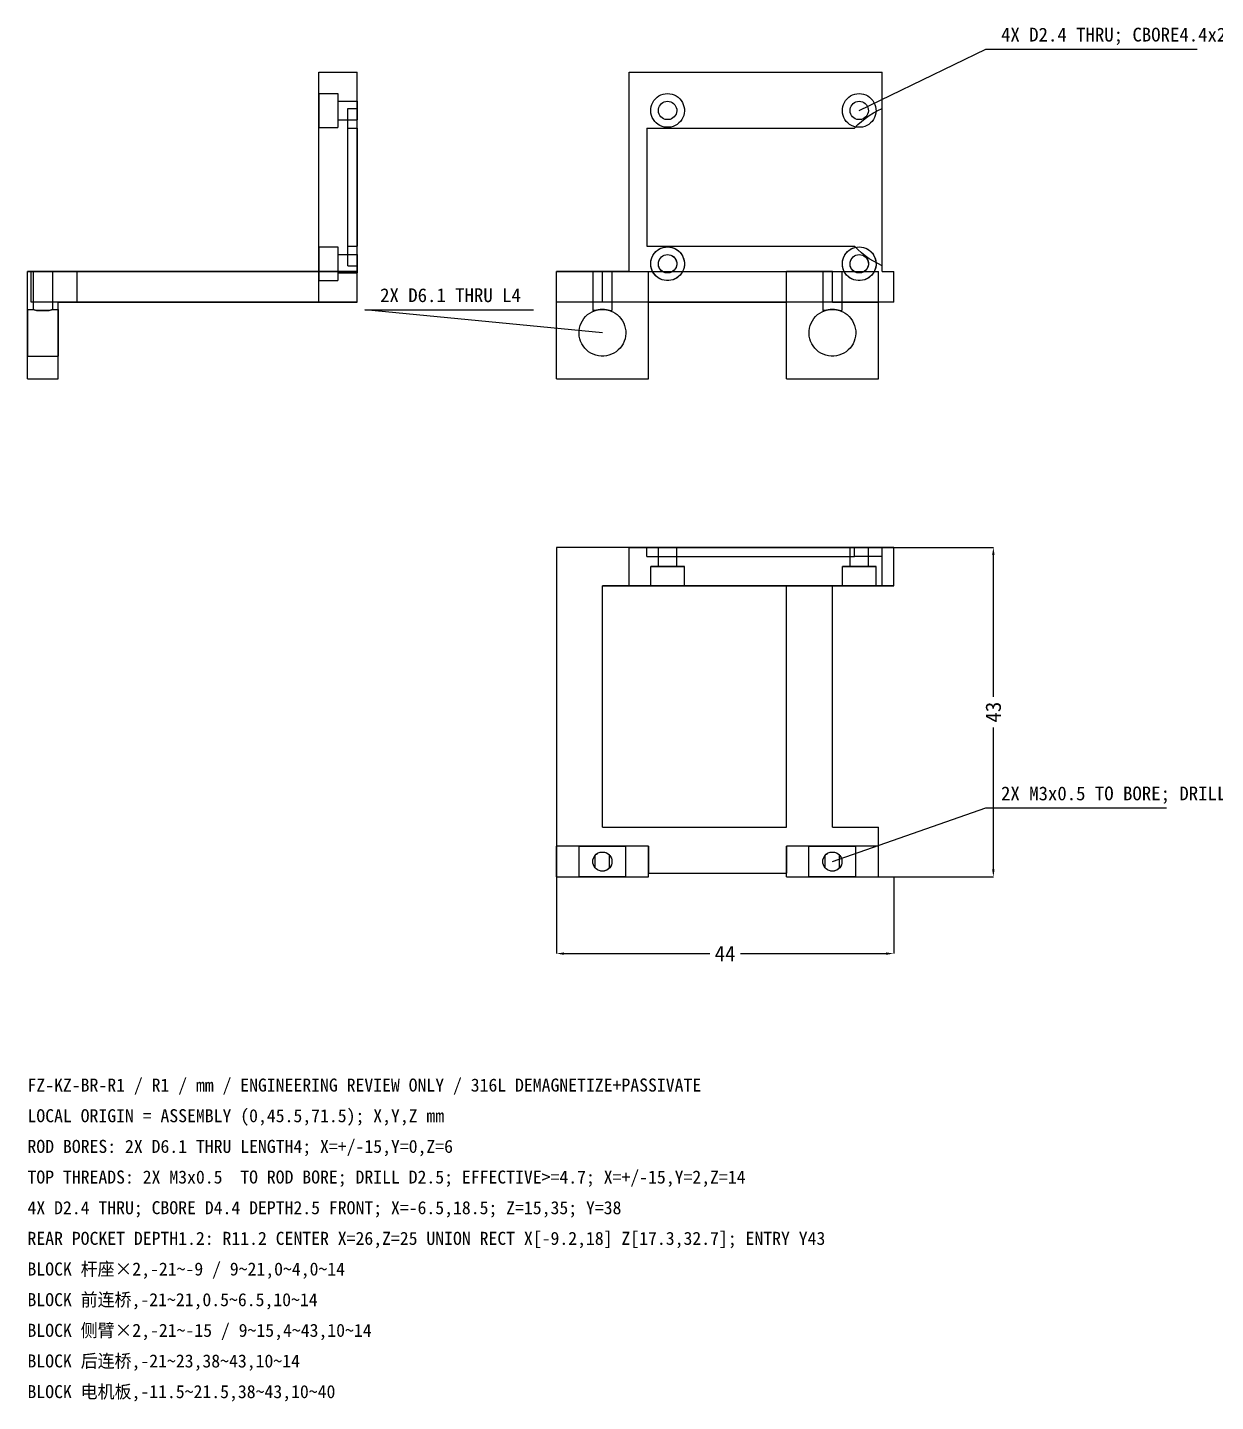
# Model space of a CAD drawing. Header units: millimetres. Extents: x -90 to 148, y -68 to 111.
# Drawn here: x -90 to 65, y -68.4 to 110.8 of the extents above; entities that cross this region are included whole.
import ezdxf

# ---------------------------------------------------------------- set-up
doc = ezdxf.new("R2010")
doc.units = ezdxf.units.MM
for name, color, linetype in [('DIM', 3, 'Continuous'), ('HIDDEN', 8, 'Continuous'), ('LEADERS', 4, 'Continuous'), ('NOTES', 7, 'Continuous'), ('VISIBLE', 7, 'Continuous')]:
    doc.layers.add(name, color=color, linetype=linetype)
doc.dimstyles.get("Standard").update_dxf_attribs({"dimtxt": 2.5, "dimasz": 2.5, "dimexe": 1.25, "dimexo": 0.625, "dimtad": 1, "dimcen": 2.5, "dimazin": 3, "dimtfac": 1, "dimtmove": 0, "dimatfit": 3})

# ---------------------------------------------------------------- blocks, each defined once
blk = doc.blocks.new('_CLOSEDFILLED')
at = {"color": 0, "linetype": 'BYBLOCK'}
blk.add_solid([(-1, 0.16), (0, 0), (-1, -0.16)], dxfattribs=at)
blk = doc.blocks.new('*D1')
for p, q in [((-21, 0), (-21, -10)), ((23, 0), (23, -10)), ((-20, -10), (-1, -10)), ((3, -10), (22, -10))]:
    blk.add_line(p, q)
at = {"layer": 'Defpoints'}
for p in [(-21, 0), (23, 0), (-21, -10)]:
    blk.add_point(p, dxfattribs=at)
at = {"layer": 'DIM', "rotation": 180}
blk.add_blockref('_CLOSEDFILLED', (-21, -10), dxfattribs=at)
at = {"layer": 'DIM'}
blk.add_blockref('_CLOSEDFILLED', (23, -10), dxfattribs=at)
at = {"layer": 'DIM', "insert": (1, -10), "char_height": 2, "attachment_point": 5}
blk.add_mtext('44', dxfattribs=at)
blk = doc.blocks.new('*D2')
for p, q in [((21, 43), (36, 43)), ((36, 23.5), (36, 42)), ((36, 1), (36, 19.5)), ((21, 0), (36, 0))]:
    blk.add_line(p, q)
at = {"layer": 'Defpoints'}
for p in [(21, 43), (21, 0), (36, 0)]:
    blk.add_point(p, dxfattribs=at)
at = {"layer": 'DIM'}
for p, rotation in [((36, 43), 90), ((36, 0), 270)]:
    blk.add_blockref('_CLOSEDFILLED', p, dxfattribs=dict(at, rotation=rotation))
at = {"layer": 'DIM', "insert": (36, 21.5), "char_height": 2, "attachment_point": 5, "rotation": 90}
blk.add_mtext('43', dxfattribs=at)

msp = doc.modelspace()

# ---------------------------------------------------------------- linework, layer by layer
at = {"layer": 'HIDDEN'}
for points in [[(-47, 79), (-47, 105)], [(21.5, 100.25622), (21.5, 105)], [(-52, 102.2), (-52, 102.14484), (-52, 101.98213), (-52, 101.72003), (-52, 101.37168), (-52, 100.95454), (-52, 100.48955), (-52, 100), (-52, 99.51045), (-52, 99.04546), (-52, 98.62832), (-52, 98.27997), (-52, 98.01787), (-52, 97.85516), (-52, 97.8)], [(-52, 102.2), (-49.5, 102.2)], [(-49.5, 102.2), (-49.5, 102.14484), (-49.5, 101.98213), (-49.5, 101.72003), (-49.5, 101.37168), (-49.5, 100.95454), (-49.5, 100.48955), (-49.5, 100), (-49.5, 99.51045), (-49.5, 99.04546), (-49.5, 98.62832), (-49.5, 98.27997), (-49.5, 98.01787), (-49.5, 97.85516), (-49.5, 97.8)], [(-49.5, 101.2), (-47, 101.2)], [(-49.5, 101.2), (-49.5, 101.16991), (-49.5, 101.08116), (-49.5, 100.9382), (-49.5, 100.74819), (-49.5, 100.52066), (-49.5, 100.26703), (-49.5, 100), (-49.5, 99.73297), (-49.5, 99.47934), (-49.5, 99.25181), (-49.5, 99.0618), (-49.5, 98.91884), (-49.5, 98.83009), (-49.5, 98.8)], [(-47, 101.2), (-47, 101.16991), (-47, 101.08116), (-47, 100.9382), (-47, 100.74819), (-47, 100.52066), (-47, 100.26703), (-47, 100), (-47, 99.73297), (-47, 99.47934), (-47, 99.25181), (-47, 99.0618), (-47, 98.91884), (-47, 98.83009), (-47, 98.8)], [(-49.5, 98.8), (-47, 98.8)], [(-48.2, 97.7), (-48.2, 97.9288), (-48.2, 98.15116), (-48.2, 98.36688), (-48.2, 98.5758), (-48.2, 98.77774), (-48.2, 98.97255), (-48.2, 99.16005), (-48.2, 99.34011), (-48.2, 99.51257), (-48.2, 99.67729), (-48.2, 99.83414), (-48.2, 99.98299), (-48.2, 100.12372), (-48.2, 100.25622)], [(17.86673, 97.7), (18.31894, 98.15116), (18.79614, 98.5758), (19.29676, 98.97255), (19.81919, 99.34011), (20.36173, 99.67729), (20.92261, 99.98299), (21.5, 100.25622)], [(21.5, 79.74378), (21.5, 100.25622)], [(-52, 97.8), (-49.5, 97.8)], [(-48.2, 82.3), (-48.2, 97.7)], [(-9.2, 97.7), (17.86673, 97.7)], [(-9.2, 97.7), (-9.2, 82.3)], [(-52, 82.2), (-52, 82.14484), (-52, 81.98213), (-52, 81.72003), (-52, 81.37168), (-52, 80.95454), (-52, 80.48955), (-52, 80), (-52, 79.51045), (-52, 79.04546), (-52, 78.62832), (-52, 78.27997), (-52, 78.01787), (-52, 77.85516), (-52, 77.8)], [(-52, 82.2), (-49.5, 82.2)], [(-49.5, 82.2), (-49.5, 82.14484), (-49.5, 81.98213), (-49.5, 81.72003), (-49.5, 81.37168), (-49.5, 80.95454), (-49.5, 80.48955), (-49.5, 80), (-49.5, 79.51045), (-49.5, 79.04546), (-49.5, 78.62832), (-49.5, 78.27997), (-49.5, 78.01787), (-49.5, 77.85516), (-49.5, 77.8)], [(-49.5, 81.2), (-47, 81.2)], [(-49.5, 81.2), (-49.5, 81.16991), (-49.5, 81.08116), (-49.5, 80.9382), (-49.5, 80.74819), (-49.5, 80.52066), (-49.5, 80.26703), (-49.5, 80), (-49.5, 79.73297), (-49.5, 79.47934), (-49.5, 79.25181), (-49.5, 79.0618), (-49.5, 78.91884), (-49.5, 78.83009), (-49.5, 78.8)], [(-48.2, 79.74378), (-48.2, 79.87628), (-48.2, 80.01701), (-48.2, 80.16586), (-48.2, 80.32271), (-48.2, 80.48743), (-48.2, 80.65989), (-48.2, 80.83995), (-48.2, 81.02745), (-48.2, 81.22226), (-48.2, 81.4242), (-48.2, 81.63312), (-48.2, 81.84884), (-48.2, 82.0712), (-48.2, 82.3)], [(-47, 81.2), (-47, 81.16991), (-47, 81.08116), (-47, 80.9382), (-47, 80.74819), (-47, 80.52066), (-47, 80.26703), (-47, 80), (-47, 79.73297), (-47, 79.47934), (-47, 79.25181), (-47, 79.0618), (-47, 78.91884), (-47, 78.83009), (-47, 78.8)], [(-9.2, 82.3), (17.86673, 82.3)], [(-6.5, 82.2), (-6.20677, 82.18037), (-5.91877, 82.12183), (-5.64114, 82.02543), (-5.37884, 81.89288), (-5.13655, 81.72656), (-4.91859, 81.52942), (-4.72885, 81.305), (-4.57071, 81.05728), (-4.447, 80.7907), (-4.35993, 80.51), (-4.31105, 80.22021), (-4.30123, 79.92649), (-4.33065, 79.63408), (-4.39877, 79.34819), (-4.5044, 79.07394), (-4.64564, 78.81622), (-4.81997, 78.57962), (-5.02427, 78.36837), (-5.25492, 78.18623), (-5.50778, 78.03646), (-5.77835, 77.92173), (-6.06179, 77.84408), (-6.35306, 77.80491), (-6.64694, 77.80491), (-6.93821, 77.84408), (-7.22165, 77.92173), (-7.49222, 78.03646), (-7.74508, 78.18623), (-7.97573, 78.36837), (-8.18003, 78.57962), (-8.35436, 78.81622), (-8.4956, 79.07394), (-8.60123, 79.34819), (-8.66935, 79.63408), (-8.69877, 79.92649), (-8.68895, 80.22021), (-8.64007, 80.51), (-8.553, 80.7907), (-8.42929, 81.05728), (-8.27115, 81.305), (-8.08141, 81.52942), (-7.86345, 81.72656), (-7.62116, 81.89288), (-7.35886, 82.02543), (-7.08123, 82.12183), (-6.79323, 82.18037), (-6.5, 82.2)], [(-6.5, 81.2), (-6.28573, 81.18072), (-6.07835, 81.12348), (-5.88452, 81.03014), (-5.71047, 80.90369), (-5.5618, 80.74819), (-5.44329, 80.56864), (-5.35873, 80.37082), (-5.31086, 80.16108), (-5.30121, 79.94616), (-5.33009, 79.73297), (-5.39657, 79.52837), (-5.49851, 79.33892), (-5.63265, 79.17072), (-5.79466, 79.02918), (-5.97934, 78.91884), (-6.18076, 78.84324), (-6.39243, 78.80483), (-6.60757, 78.80483), (-6.81924, 78.84324), (-7.02066, 78.91884), (-7.20534, 79.02918), (-7.36735, 79.17072), (-7.50149, 79.33892), (-7.60343, 79.52837), (-7.66991, 79.73297), (-7.69879, 79.94616), (-7.68914, 80.16108), (-7.64127, 80.37082), (-7.55671, 80.56864), (-7.4382, 80.74819), (-7.28953, 80.90369), (-7.11548, 81.03014), (-6.92165, 81.12348), (-6.71427, 81.18072), (-6.5, 81.2)], [(18.5, 82.2), (18.79323, 82.18037), (19.08123, 82.12183), (19.35886, 82.02543), (19.62116, 81.89288), (19.86345, 81.72656), (20.08141, 81.52942), (20.27115, 81.305), (20.42929, 81.05728), (20.553, 80.7907), (20.64007, 80.51), (20.68895, 80.22021), (20.69877, 79.92649), (20.66935, 79.63408), (20.60123, 79.34819), (20.4956, 79.07394), (20.35436, 78.81622), (20.18003, 78.57962), (19.97573, 78.36837), (19.74508, 78.18623), (19.49222, 78.03646), (19.22165, 77.92173), (18.93821, 77.84408), (18.64694, 77.80491), (18.35306, 77.80491), (18.06179, 77.84408), (17.77835, 77.92173), (17.50778, 78.03646), (17.25492, 78.18623), (17.02427, 78.36837), (16.81997, 78.57962), (16.64564, 78.81622), (16.5044, 79.07394), (16.39877, 79.34819), (16.33065, 79.63408), (16.30123, 79.92649), (16.31105, 80.22021), (16.35993, 80.51), (16.447, 80.7907), (16.57071, 81.05728), (16.72885, 81.305), (16.91859, 81.52942), (17.13655, 81.72656), (17.37884, 81.89288), (17.64114, 82.02543), (17.91877, 82.12183), (18.20677, 82.18037), (18.5, 82.2)], [(18.5, 81.2), (18.71427, 81.18072), (18.92165, 81.12348), (19.11548, 81.03014), (19.28953, 80.90369), (19.4382, 80.74819), (19.55671, 80.56864), (19.64127, 80.37082), (19.68914, 80.16108), (19.69879, 79.94616), (19.66991, 79.73297), (19.60343, 79.52837), (19.50149, 79.33892), (19.36735, 79.17072), (19.20534, 79.02918), (19.02066, 78.91884), (18.81924, 78.84324), (18.60757, 78.80483), (18.39243, 78.80483), (18.18076, 78.84324), (17.97934, 78.91884), (17.79466, 79.02918), (17.63265, 79.17072), (17.49851, 79.33892), (17.39657, 79.52837), (17.33009, 79.73297), (17.30121, 79.94616), (17.31086, 80.16108), (17.35873, 80.37082), (17.44329, 80.56864), (17.5618, 80.74819), (17.71047, 80.90369), (17.88452, 81.03014), (18.07835, 81.12348), (18.28573, 81.18072), (18.5, 81.2)], [(21.5, 79.74378), (20.92261, 80.01701), (20.36173, 80.32271), (19.81919, 80.65989), (19.29676, 81.02745), (18.79614, 81.4242), (18.31894, 81.84884), (17.86673, 82.3)], [(-47, 79), (-90, 79)], [(-90, 79), (-89.5, 79)], [(-89.5, 75), (-89.5, 79)], [(-86.75, 79), (-86.78134, 79), (-86.87379, 79), (-87.02271, 79), (-87.22064, 79), (-87.45765, 79), (-87.72185, 79), (-88, 79), (-88.27815, 79), (-88.54235, 79), (-88.77936, 79), (-88.97729, 79), (-89.12621, 79), (-89.21866, 79), (-89.25, 79)], [(-89.25, 79), (-89.24214, 79), (-89.21866, 79), (-89.17985, 79), (-89.12621, 79), (-89.05841, 79), (-88.97729, 79), (-88.88388, 79), (-88.77936, 79), (-88.66504, 79), (-88.54235, 79), (-88.41285, 79), (-88.27815, 79), (-88.13996, 79), (-88, 79)], [(-89.25, 79), (-89.25, 74.05)], [(-88, 79), (-87.86004, 79), (-87.72185, 79), (-87.58715, 79), (-87.45765, 79), (-87.33496, 79), (-87.22064, 79), (-87.11612, 79), (-87.02271, 79), (-86.94159, 79), (-86.87379, 79), (-86.82015, 79), (-86.78134, 79), (-86.75786, 79), (-86.75, 79)], [(-86.75, 79), (-86.75, 74.05)], [(-21, 75), (-21, 79)], [(-11.5, 79), (-21, 79)], [(-16.25, 79), (-16.21866, 79), (-16.12621, 79), (-15.97729, 79), (-15.77936, 79), (-15.54235, 79), (-15.27815, 79), (-15, 79), (-14.72185, 79), (-14.45765, 79), (-14.22064, 79), (-14.02271, 79), (-13.87379, 79), (-13.78134, 79), (-13.75, 79)], [(-16.25, 79), (-16.25, 73.9)], [(-15, 79), (9, 79)], [(-15, 79), (-11.5, 79)], [(-15, 75), (-15, 79)], [(-13.75, 79), (-13.75, 73.9)], [(-9, 75), (-9, 79)], [(-4.54041, 79), (-4.68569, 78.7557), (-4.86125, 78.53217), (-5.06417, 78.33315), (-5.29106, 78.16194), (-5.53812, 78.02142), (-5.80124, 77.91392), (-6.07602, 77.84124), (-6.35788, 77.8046), (-6.64212, 77.8046), (-6.92398, 77.84124), (-7.19876, 77.91392), (-7.46188, 78.02142), (-7.70894, 78.16194), (-7.93583, 78.33315), (-8.13875, 78.53217), (-8.31431, 78.7557), (-8.45959, 79)], [(-5.83668, 79), (-6.0125, 78.90349), (-6.20194, 78.8376), (-6.39971, 78.8042), (-6.60029, 78.8042), (-6.79806, 78.8376), (-6.9875, 78.90349), (-7.16332, 79)], [(15, 79), (9, 79)], [(9, 75), (9, 79)], [(13.75, 79), (13.78134, 79), (13.87379, 79), (14.02271, 79), (14.22064, 79), (14.45765, 79), (14.72185, 79), (15, 79), (15.27815, 79), (15.54235, 79), (15.77936, 79), (15.97729, 79), (16.12621, 79), (16.21866, 79), (16.25, 79)], [(13.75, 79), (13.75, 73.9)], [(15, 79), (21, 79)], [(15, 75), (15, 79)], [(16.25, 79), (16.25, 73.9)], [(20.45959, 79), (20.31431, 78.7557), (20.13875, 78.53217), (19.93583, 78.33315), (19.70894, 78.16194), (19.46188, 78.02142), (19.19876, 77.91392), (18.92398, 77.84124), (18.64212, 77.8046), (18.35788, 77.8046), (18.07602, 77.84124), (17.80124, 77.91392), (17.53812, 78.02142), (17.29106, 78.16194), (17.06417, 78.33315), (16.86125, 78.53217), (16.68569, 78.7557), (16.54041, 79)], [(19.16332, 79), (18.9875, 78.90349), (18.79806, 78.8376), (18.60029, 78.8042), (18.39971, 78.8042), (18.20194, 78.8376), (18.0125, 78.90349), (17.83668, 79)], [(21, 75), (21, 79)], [(21.5, 79), (21.5, 79.74378)], [(-52, 77.8), (-49.5, 77.8)], [(-49.5, 78.8), (-47, 78.8)], [(-90, 74.05), (-90, 73.97353), (-90, 73.74796), (-90, 73.38459), (-90, 72.90164), (-90, 72.32335), (-90, 71.67869), (-90, 71), (-90, 70.32131), (-90, 69.67665), (-90, 69.09836), (-90, 68.61541), (-90, 68.25204), (-90, 68.02647), (-90, 67.95)], [(-90, 74.05), (-89.25, 74.05)], [(-86, 75), (-89.5, 75)], [(-89.25, 74.05), (-89.24187, 74.04668), (-89.21791, 74.03699), (-89.12709, 74.00172), (-88.81854, 73.9)], [(-88.81854, 73.9), (-89.12708, 74.00172), (-89.21791, 74.03699), (-89.24187, 74.04668), (-89.25, 74.05)], [(-88.81854, 73.9), (-88.76931, 73.9), (-88.71809, 73.9), (-88.665, 73.9), (-88.61019, 73.9), (-88.55378, 73.9), (-88.49594, 73.9), (-88.43681, 73.9), (-88.37654, 73.9), (-88.31529, 73.9), (-88.25322, 73.9), (-88.19049, 73.9), (-88.12727, 73.9), (-88.06372, 73.9), (-88, 73.9)], [(-87.18146, 73.9), (-87.28191, 73.9), (-87.38981, 73.9), (-87.50406, 73.9), (-87.62346, 73.9), (-87.74678, 73.9), (-87.87273, 73.9), (-88, 73.9), (-88.12727, 73.9), (-88.25322, 73.9), (-88.37654, 73.9), (-88.49594, 73.9), (-88.61019, 73.9), (-88.71809, 73.9), (-88.81854, 73.9)], [(-88.81854, 73.9), (-87.18146, 73.9)], [(-88, 73.9), (-87.93628, 73.9), (-87.87273, 73.9), (-87.80951, 73.9), (-87.74678, 73.9), (-87.68471, 73.9), (-87.62346, 73.9), (-87.56319, 73.9), (-87.50406, 73.9), (-87.44622, 73.9), (-87.38981, 73.9), (-87.335, 73.9), (-87.28191, 73.9), (-87.23069, 73.9), (-87.18146, 73.9)], [(-86.75, 74.05), (-86.75813, 74.04668), (-86.78209, 74.03699), (-86.87291, 74.00172), (-87.18146, 73.9)], [(-87.18146, 73.9), (-86.87292, 74.00172), (-86.78209, 74.03699), (-86.75813, 74.04668), (-86.75, 74.05)], [(-86.75, 74.05), (-86, 74.05)], [(-47, 75), (-86, 75)], [(-86, 74.05), (-86, 73.97353), (-86, 73.74796), (-86, 73.38459), (-86, 72.90164), (-86, 72.32335), (-86, 71.67869), (-86, 71), (-86, 70.32131), (-86, 69.67665), (-86, 69.09836), (-86, 68.61541), (-86, 68.25204), (-86, 68.02647), (-86, 67.95)], [(23, 75), (-21, 75)], [(-9, 75), (-21, 75)], [(-21, 65), (-21, 75)], [(-15.94472, 73.9), (-15.98522, 73.9), (-16.02315, 73.9), (-16.05843, 73.9), (-16.09095, 73.9), (-16.12064, 73.9), (-16.14741, 73.9), (-16.1712, 73.9), (-16.19194, 73.9), (-16.20958, 73.9), (-16.22408, 73.9), (-16.2354, 73.9), (-16.2435, 73.9), (-16.24837, 73.9), (-16.25, 73.9)], [(-15, 74.05), (-15.2814, 74.03699), (-15.54054, 74.00172), (-15.76307, 73.953), (-15.94472, 73.9)], [(-15.94472, 73.9), (-15.76307, 73.953), (-15.54054, 74.00172), (-15.2814, 74.03699), (-15, 74.05)], [(9, 75), (-15, 75)], [(-14.05528, 73.9), (-14.23693, 73.953), (-14.45946, 74.00172), (-14.7186, 74.03699), (-15, 74.05)], [(-15, 74.05), (-14.7186, 74.03699), (-14.45946, 74.00172), (-14.23693, 73.953), (-14.05528, 73.9)], [(-14.05528, 73.9), (-14.01478, 73.9), (-13.97685, 73.9), (-13.94157, 73.9), (-13.90905, 73.9), (-13.87936, 73.9), (-13.85259, 73.9), (-13.8288, 73.9), (-13.80806, 73.9), (-13.79042, 73.9), (-13.77592, 73.9), (-13.7646, 73.9), (-13.7565, 73.9), (-13.75163, 73.9), (-13.75, 73.9)], [(-9, 65), (-9, 75)], [(21, 75), (9, 75)], [(9, 65), (9, 75)], [(14.05528, 73.9), (14.01478, 73.9), (13.97685, 73.9), (13.94157, 73.9), (13.90905, 73.9), (13.87936, 73.9), (13.85259, 73.9), (13.8288, 73.9), (13.80806, 73.9), (13.79042, 73.9), (13.77592, 73.9), (13.7646, 73.9), (13.7565, 73.9), (13.75163, 73.9), (13.75, 73.9)], [(15, 74.05), (14.7186, 74.03699), (14.45946, 74.00172), (14.23693, 73.953), (14.05528, 73.9)], [(14.05528, 73.9), (14.23693, 73.953), (14.45946, 74.00172), (14.7186, 74.03699), (15, 74.05)], [(15, 75), (21, 75)], [(15.94472, 73.9), (15.76307, 73.953), (15.54054, 74.00172), (15.2814, 74.03699), (15, 74.05)], [(15, 74.05), (15.2814, 74.03699), (15.54054, 74.00172), (15.76307, 73.953), (15.94472, 73.9)], [(15.94472, 73.9), (15.98522, 73.9), (16.02315, 73.9), (16.05843, 73.9), (16.09095, 73.9), (16.12064, 73.9), (16.14741, 73.9), (16.1712, 73.9), (16.19194, 73.9), (16.20958, 73.9), (16.22408, 73.9), (16.2354, 73.9), (16.2435, 73.9), (16.24837, 73.9), (16.25, 73.9)], [(21, 65), (21, 75)], [(-90, 67.95), (-86, 67.95)], [(23, 43), (-21, 43)], [(-21, 43), (-21, 4)], [(-9.2, 43), (17.86673, 43)], [(-9.2, 41.8), (-9.2, 43)], [(-9.2, 41.8), (17.86673, 41.8)], [(-5.3, 43), (-5.33009, 43), (-5.41884, 43), (-5.5618, 43), (-5.75181, 43), (-5.97934, 43), (-6.23297, 43), (-6.5, 43), (-6.76703, 43), (-7.02066, 43), (-7.24819, 43), (-7.4382, 43), (-7.58116, 43), (-7.66991, 43), (-7.7, 43)], [(-7.7, 43), (-7.69245, 43), (-7.66991, 43), (-7.63266, 43), (-7.58116, 43), (-7.51607, 43), (-7.4382, 43), (-7.34853, 43), (-7.24819, 43), (-7.13844, 43), (-7.02066, 43), (-6.89633, 43), (-6.76703, 43), (-6.63436, 43), (-6.5, 43)], [(-7.7, 40.5), (-7.7, 43)], [(-6.5, 43), (-6.36564, 43), (-6.23297, 43), (-6.10367, 43), (-5.97934, 43), (-5.86156, 43), (-5.75181, 43), (-5.65147, 43), (-5.5618, 43), (-5.48393, 43), (-5.41884, 43), (-5.36734, 43), (-5.33009, 43), (-5.30755, 43), (-5.3, 43)], [(-5.3, 40.5), (-5.3, 43)], [(19.7, 43), (19.66991, 43), (19.58116, 43), (19.4382, 43), (19.24819, 43), (19.02066, 43), (18.76703, 43), (18.5, 43), (18.23297, 43), (17.97934, 43), (17.75181, 43), (17.5618, 43), (17.41884, 43), (17.33009, 43), (17.3, 43)], [(17.3, 43), (17.30755, 43), (17.33009, 43), (17.36734, 43), (17.41884, 43), (17.48393, 43), (17.5618, 43), (17.65147, 43), (17.75181, 43), (17.86156, 43), (17.97934, 43), (18.10367, 43), (18.23297, 43), (18.36564, 43), (18.5, 43)], [(17.3, 40.5), (17.3, 43)], [(17.86673, 43), (18.08962, 43), (18.31894, 43), (18.55451, 43), (18.79614, 43), (19.04362, 43), (19.29676, 43), (19.55536, 43), (19.81919, 43), (20.08806, 43), (20.36173, 43), (20.63999, 43), (20.92261, 43), (21.20936, 43), (21.5, 43)], [(17.86673, 41.8), (17.86673, 43)], [(21.5, 41.8), (21.20936, 41.8), (20.92261, 41.8), (20.63999, 41.8), (20.36173, 41.8), (20.08806, 41.8), (19.81919, 41.8), (19.55536, 41.8), (19.29676, 41.8), (19.04362, 41.8), (18.79614, 41.8), (18.55451, 41.8), (18.31894, 41.8), (18.08962, 41.8), (17.86673, 41.8)], [(18.5, 43), (18.63436, 43), (18.76703, 43), (18.89633, 43), (19.02066, 43), (19.13844, 43), (19.24819, 43), (19.34853, 43), (19.4382, 43), (19.51607, 43), (19.58116, 43), (19.63266, 43), (19.66991, 43), (19.69245, 43), (19.7, 43)], [(19.7, 40.5), (19.7, 43)], [(21.5, 41.8), (21.5, 43)], [(-4.3, 40.5), (-4.35516, 40.5), (-4.51787, 40.5), (-4.77997, 40.5), (-5.12832, 40.5), (-5.54546, 40.5), (-6.01045, 40.5), (-6.5, 40.5), (-6.98955, 40.5), (-7.45454, 40.5), (-7.87168, 40.5), (-8.22003, 40.5), (-8.48213, 40.5), (-8.64484, 40.5), (-8.7, 40.5)], [(-8.7, 40.5), (-8.68617, 40.5), (-8.64484, 40.5), (-8.57654, 40.5), (-8.48213, 40.5), (-8.36279, 40.5), (-8.22003, 40.5), (-8.05563, 40.5), (-7.87168, 40.5), (-7.67047, 40.5), (-7.45454, 40.5), (-7.22661, 40.5), (-6.98955, 40.5), (-6.74632, 40.5), (-6.5, 40.5)], [(-8.7, 38), (-8.7, 40.5)], [(-5.3, 40.5), (-5.33009, 40.5), (-5.41884, 40.5), (-5.5618, 40.5), (-5.75181, 40.5), (-5.97934, 40.5), (-6.23297, 40.5), (-6.5, 40.5), (-6.76703, 40.5), (-7.02066, 40.5), (-7.24819, 40.5), (-7.4382, 40.5), (-7.58116, 40.5), (-7.66991, 40.5), (-7.7, 40.5)], [(-7.7, 40.5), (-7.69245, 40.5), (-7.66991, 40.5), (-7.63266, 40.5), (-7.58116, 40.5), (-7.51607, 40.5), (-7.4382, 40.5), (-7.34853, 40.5), (-7.24819, 40.5), (-7.13844, 40.5), (-7.02066, 40.5), (-6.89633, 40.5), (-6.76703, 40.5), (-6.63436, 40.5), (-6.5, 40.5)], [(-6.5, 40.5), (-6.36564, 40.5), (-6.23297, 40.5), (-6.10367, 40.5), (-5.97934, 40.5), (-5.86156, 40.5), (-5.75181, 40.5), (-5.65147, 40.5), (-5.5618, 40.5), (-5.48393, 40.5), (-5.41884, 40.5), (-5.36734, 40.5), (-5.33009, 40.5), (-5.30755, 40.5), (-5.3, 40.5)], [(-6.5, 40.5), (-6.25368, 40.5), (-6.01045, 40.5), (-5.77339, 40.5), (-5.54546, 40.5), (-5.32953, 40.5), (-5.12832, 40.5), (-4.94437, 40.5), (-4.77997, 40.5), (-4.63721, 40.5), (-4.51787, 40.5), (-4.42346, 40.5), (-4.35516, 40.5), (-4.31383, 40.5), (-4.3, 40.5)], [(-4.3, 38), (-4.3, 40.5)], [(20.7, 40.5), (20.64484, 40.5), (20.48213, 40.5), (20.22003, 40.5), (19.87168, 40.5), (19.45454, 40.5), (18.98955, 40.5), (18.5, 40.5), (18.01045, 40.5), (17.54546, 40.5), (17.12832, 40.5), (16.77997, 40.5), (16.51787, 40.5), (16.35516, 40.5), (16.3, 40.5)], [(16.3, 40.5), (16.31383, 40.5), (16.35516, 40.5), (16.42346, 40.5), (16.51787, 40.5), (16.63721, 40.5), (16.77997, 40.5), (16.94437, 40.5), (17.12832, 40.5), (17.32953, 40.5), (17.54546, 40.5), (17.77339, 40.5), (18.01045, 40.5), (18.25368, 40.5), (18.5, 40.5)], [(16.3, 38), (16.3, 40.5)], [(19.7, 40.5), (19.66991, 40.5), (19.58116, 40.5), (19.4382, 40.5), (19.24819, 40.5), (19.02066, 40.5), (18.76703, 40.5), (18.5, 40.5), (18.23297, 40.5), (17.97934, 40.5), (17.75181, 40.5), (17.5618, 40.5), (17.41884, 40.5), (17.33009, 40.5), (17.3, 40.5)], [(17.3, 40.5), (17.30755, 40.5), (17.33009, 40.5), (17.36734, 40.5), (17.41884, 40.5), (17.48393, 40.5), (17.5618, 40.5), (17.65147, 40.5), (17.75181, 40.5), (17.86156, 40.5), (17.97934, 40.5), (18.10367, 40.5), (18.23297, 40.5), (18.36564, 40.5), (18.5, 40.5)], [(18.5, 40.5), (18.63436, 40.5), (18.76703, 40.5), (18.89633, 40.5), (19.02066, 40.5), (19.13844, 40.5), (19.24819, 40.5), (19.34853, 40.5), (19.4382, 40.5), (19.51607, 40.5), (19.58116, 40.5), (19.63266, 40.5), (19.66991, 40.5), (19.69245, 40.5), (19.7, 40.5)], [(18.5, 40.5), (18.74632, 40.5), (18.98955, 40.5), (19.22661, 40.5), (19.45454, 40.5), (19.67047, 40.5), (19.87168, 40.5), (20.05563, 40.5), (20.22003, 40.5), (20.36279, 40.5), (20.48213, 40.5), (20.57654, 40.5), (20.64484, 40.5), (20.68617, 40.5), (20.7, 40.5)], [(20.7, 38), (20.7, 40.5)], [(9, 38), (-15, 38)], [(-4.3, 38), (-4.35516, 38), (-4.51787, 38), (-4.77997, 38), (-5.12832, 38), (-5.54546, 38), (-6.01045, 38), (-6.5, 38), (-6.98955, 38), (-7.45454, 38), (-7.87168, 38), (-8.22003, 38), (-8.48213, 38), (-8.64484, 38), (-8.7, 38)], [(-8.7, 38), (-8.68617, 38), (-8.64484, 38), (-8.57654, 38), (-8.48213, 38), (-8.36279, 38), (-8.22003, 38), (-8.05563, 38), (-7.87168, 38), (-7.67047, 38), (-7.45454, 38), (-7.22661, 38), (-6.98955, 38), (-6.74632, 38), (-6.5, 38)], [(-6.5, 38), (-6.25368, 38), (-6.01045, 38), (-5.77339, 38), (-5.54546, 38), (-5.32953, 38), (-5.12832, 38), (-4.94437, 38), (-4.77997, 38), (-4.63721, 38), (-4.51787, 38), (-4.42346, 38), (-4.35516, 38), (-4.31383, 38), (-4.3, 38)], [(15, 38), (9, 38)], [(23, 38), (15, 38)], [(20.7, 38), (20.64484, 38), (20.48213, 38), (20.22003, 38), (19.87168, 38), (19.45454, 38), (18.98955, 38), (18.5, 38), (18.01045, 38), (17.54546, 38), (17.12832, 38), (16.77997, 38), (16.51787, 38), (16.35516, 38), (16.3, 38)], [(16.3, 38), (16.31383, 38), (16.35516, 38), (16.42346, 38), (16.51787, 38), (16.63721, 38), (16.77997, 38), (16.94437, 38), (17.12832, 38), (17.32953, 38), (17.54546, 38), (17.77339, 38), (18.01045, 38), (18.25368, 38), (18.5, 38)], [(18.5, 38), (18.74632, 38), (18.98955, 38), (19.22661, 38), (19.45454, 38), (19.67047, 38), (19.87168, 38), (20.05563, 38), (20.22003, 38), (20.36279, 38), (20.48213, 38), (20.57654, 38), (20.64484, 38), (20.68617, 38), (20.7, 38)], [(21, 4), (21, 6.5)], [(-9, 4), (-21, 4)], [(-21, 0), (-21, 4)], [(-11.95, 4), (-12.02647, 4), (-12.25204, 4), (-12.61541, 4), (-13.09836, 4), (-13.67665, 4), (-14.32131, 4), (-15, 4), (-15.67869, 4), (-16.32335, 4), (-16.90164, 4), (-17.38459, 4), (-17.74796, 4), (-17.97353, 4), (-18.05, 4)], [(-18.05, 4), (-18.03082, 4), (-17.97353, 4), (-17.87884, 4), (-17.74796, 4), (-17.58251, 4), (-17.38459, 4), (-17.15668, 4), (-16.90164, 4), (-16.6227, 4), (-16.32335, 4), (-16.00735, 4), (-15.67869, 4), (-15.34149, 4), (-15, 4)], [(-18.05, 0), (-18.05, 4)], [(-15, 4), (-14.65851, 4), (-14.32131, 4), (-13.99265, 4), (-13.67665, 4), (-13.3773, 4), (-13.09836, 4), (-12.84332, 4), (-12.61541, 4), (-12.41749, 4), (-12.25204, 4), (-12.12116, 4), (-12.02647, 4), (-11.96918, 4), (-11.95, 4)], [(-11.95, 0), (-11.95, 4)], [(-9, 4), (-9, 0.5)], [(-9, 0), (-9, 4)], [(9, 4), (9, 0.5)], [(21, 4), (9, 4)], [(9, 0), (9, 4)], [(18.05, 4), (17.97353, 4), (17.74796, 4), (17.38459, 4), (16.90164, 4), (16.32335, 4), (15.67869, 4), (15, 4), (14.32131, 4), (13.67665, 4), (13.09836, 4), (12.61541, 4), (12.25204, 4), (12.02647, 4), (11.95, 4)], [(11.95, 4), (11.96918, 4), (12.02647, 4), (12.12116, 4), (12.25204, 4), (12.41749, 4), (12.61541, 4), (12.84332, 4), (13.09836, 4), (13.3773, 4), (13.67665, 4), (13.99265, 4), (14.32131, 4), (14.65851, 4), (15, 4)], [(11.95, 0), (11.95, 4)], [(15, 4), (15.34149, 4), (15.67869, 4), (16.00735, 4), (16.32335, 4), (16.6227, 4), (16.90164, 4), (17.15668, 4), (17.38459, 4), (17.58251, 4), (17.74796, 4), (17.87884, 4), (17.97353, 4), (18.03082, 4), (18.05, 4)], [(18.05, 0), (18.05, 4)], [(21, 0), (21, 4)], [(-16.25, 2), (-16.23014, 2.22193), (-16.1712, 2.43681), (-16.07504, 2.6378), (-15.94472, 2.81854)], [(-15.94472, 1.18146), (-16.07504, 1.3622), (-16.1712, 1.56319), (-16.23014, 1.77807), (-16.25, 2)], [(-15.94472, 2.81854), (-15.85913, 2.90796), (-15.76307, 2.99007), (-15.65676, 3.06356), (-15.54054, 3.12708), (-15.41488, 3.17914), (-15.2814, 3.21791), (-15.14232, 3.24187), (-15, 3.25)], [(-15, 3.25), (-14.85768, 3.24187), (-14.7186, 3.21791), (-14.58513, 3.17914), (-14.45946, 3.12709), (-14.34324, 3.06357), (-14.23693, 2.99007), (-14.14087, 2.90796), (-14.05528, 2.81854)], [(-14.05528, 2.81854), (-13.92496, 2.6378), (-13.8288, 2.43681), (-13.76986, 2.22193), (-13.75, 2), (-13.76986, 1.77807), (-13.8288, 1.56319), (-13.92496, 1.3622), (-14.05528, 1.18146)], [(13.75, 2), (13.76986, 2.22193), (13.8288, 2.43681), (13.92496, 2.6378), (14.05528, 2.81854)], [(14.05528, 1.18146), (13.92496, 1.3622), (13.8288, 1.56319), (13.76986, 1.77807), (13.75, 2)], [(14.05528, 2.81854), (14.14087, 2.90796), (14.23693, 2.99007), (14.34324, 3.06356), (14.45946, 3.12708), (14.58512, 3.17914), (14.7186, 3.21791), (14.85768, 3.24187), (15, 3.25)], [(15, 3.25), (15.14232, 3.24187), (15.2814, 3.21791), (15.41487, 3.17914), (15.54054, 3.12709), (15.65676, 3.06357), (15.76307, 2.99007), (15.85913, 2.90796), (15.94472, 2.81854)], [(15.94472, 2.81854), (16.07504, 2.6378), (16.1712, 2.43681), (16.23014, 2.22193), (16.25, 2), (16.23014, 1.77807), (16.1712, 1.56319), (16.07504, 1.3622), (15.94472, 1.18146)], [(-11.95, 0), (-12.02647, 0), (-12.25204, 0), (-12.61541, 0), (-13.09836, 0), (-13.67665, 0), (-14.32131, 0), (-15, 0), (-15.67869, 0), (-16.32335, 0), (-16.90164, 0), (-17.38459, 0), (-17.74796, 0), (-17.97353, 0), (-18.05, 0)], [(-18.05, 0), (-18.03082, 0), (-17.97353, 0), (-17.87884, 0), (-17.74796, 0), (-17.58251, 0), (-17.38459, 0), (-17.15668, 0), (-16.90164, 0), (-16.6227, 0), (-16.32335, 0), (-16.00735, 0), (-15.67869, 0), (-15.34149, 0), (-15, 0)], [(-15, 0.75), (-15.14232, 0.75813), (-15.2814, 0.78209), (-15.41487, 0.82086), (-15.54054, 0.87291), (-15.65676, 0.93643), (-15.76307, 1.00993), (-15.85913, 1.09204), (-15.94472, 1.18146)], [(-14.05528, 1.18146), (-14.14087, 1.09204), (-14.23693, 1.00993), (-14.34324, 0.93644), (-14.45946, 0.87292), (-14.58512, 0.82086), (-14.7186, 0.78209), (-14.85768, 0.75813), (-15, 0.75)], [(-15, 0), (-14.65851, 0), (-14.32131, 0), (-13.99265, 0), (-13.67665, 0), (-13.3773, 0), (-13.09836, 0), (-12.84332, 0), (-12.61541, 0), (-12.41749, 0), (-12.25204, 0), (-12.12116, 0), (-12.02647, 0), (-11.96918, 0), (-11.95, 0)], [(18.05, 0), (17.97353, 0), (17.74796, 0), (17.38459, 0), (16.90164, 0), (16.32335, 0), (15.67869, 0), (15, 0), (14.32131, 0), (13.67665, 0), (13.09836, 0), (12.61541, 0), (12.25204, 0), (12.02647, 0), (11.95, 0)], [(11.95, 0), (11.96918, 0), (12.02647, 0), (12.12116, 0), (12.25204, 0), (12.41749, 0), (12.61541, 0), (12.84332, 0), (13.09836, 0), (13.3773, 0), (13.67665, 0), (13.99265, 0), (14.32131, 0), (14.65851, 0), (15, 0)], [(15, 0.75), (14.85768, 0.75813), (14.7186, 0.78209), (14.58513, 0.82086), (14.45946, 0.87291), (14.34324, 0.93643), (14.23693, 1.00993), (14.14087, 1.09204), (14.05528, 1.18146)], [(15.94472, 1.18146), (15.85913, 1.09204), (15.76307, 1.00993), (15.65676, 0.93644), (15.54054, 0.87292), (15.41488, 0.82086), (15.2814, 0.78209), (15.14232, 0.75813), (15, 0.75)], [(15, 0), (15.34149, 0), (15.67869, 0), (16.00735, 0), (16.32335, 0), (16.6227, 0), (16.90164, 0), (17.15668, 0), (17.38459, 0), (17.58251, 0), (17.74796, 0), (17.87884, 0), (17.97353, 0), (18.03082, 0), (18.05, 0)]]:
    msp.add_lwpolyline(points, dxfattribs=at)
at = {"layer": 'LEADERS'}
for points in [[(18.5, 100), (35, 108), (62.6, 108)], [(-15, 71), (-46, 74), (-24, 74)], [(15, 2), (35, 9), (58.6, 9)]]:
    msp.add_lwpolyline(points, dxfattribs=at)
at = {"layer": 'VISIBLE'}
for points in [[(-52, 79), (-52, 105)], [(-52, 105), (-47, 105)], [(-47, 100.25622), (-47, 105)], [(-11.5, 79), (-11.5, 105)], [(-11.5, 105), (21.5, 105)], [(21.5, 79), (21.5, 105)], [(-6.5, 102.2), (-6.20677, 102.18037), (-5.91877, 102.12183), (-5.64114, 102.02543), (-5.37884, 101.89288), (-5.13655, 101.72656), (-4.91859, 101.52942), (-4.72885, 101.305), (-4.57071, 101.05728), (-4.447, 100.7907), (-4.35993, 100.51), (-4.31105, 100.22021), (-4.30123, 99.92649), (-4.33065, 99.63408), (-4.39877, 99.34819), (-4.5044, 99.07394), (-4.64564, 98.81622), (-4.81997, 98.57962), (-5.02427, 98.36837), (-5.25492, 98.18623), (-5.50778, 98.03646), (-5.77835, 97.92173), (-6.06179, 97.84408), (-6.35306, 97.80491), (-6.64694, 97.80491), (-6.93821, 97.84408), (-7.22165, 97.92173), (-7.49222, 98.03646), (-7.74508, 98.18623), (-7.97573, 98.36837), (-8.18003, 98.57962), (-8.35436, 98.81622), (-8.4956, 99.07394), (-8.60123, 99.34819), (-8.66935, 99.63408), (-8.69877, 99.92649), (-8.68895, 100.22021), (-8.64007, 100.51), (-8.553, 100.7907), (-8.42929, 101.05728), (-8.27115, 101.305), (-8.08141, 101.52942), (-7.86345, 101.72656), (-7.62116, 101.89288), (-7.35886, 102.02543), (-7.08123, 102.12183), (-6.79323, 102.18037), (-6.5, 102.2)], [(18.5, 102.2), (18.79323, 102.18037), (19.08123, 102.12183), (19.35886, 102.02543), (19.62116, 101.89288), (19.86345, 101.72656), (20.08141, 101.52942), (20.27115, 101.305), (20.42929, 101.05728), (20.553, 100.7907), (20.64007, 100.51), (20.68895, 100.22021), (20.69877, 99.92649), (20.66935, 99.63408), (20.60123, 99.34819), (20.4956, 99.07394), (20.35436, 98.81622), (20.18003, 98.57962), (19.97573, 98.36837), (19.74508, 98.18623), (19.49222, 98.03646), (19.22165, 97.92173), (18.93821, 97.84408), (18.64694, 97.80491), (18.35306, 97.80491), (18.06179, 97.84408), (17.77835, 97.92173), (17.50778, 98.03646), (17.25492, 98.18623), (17.02427, 98.36837), (16.81997, 98.57962), (16.64564, 98.81622), (16.5044, 99.07394), (16.39877, 99.34819), (16.33065, 99.63408), (16.30123, 99.92649), (16.31105, 100.22021), (16.35993, 100.51), (16.447, 100.7907), (16.57071, 101.05728), (16.72885, 101.305), (16.91859, 101.52942), (17.13655, 101.72656), (17.37884, 101.89288), (17.64114, 102.02543), (17.91877, 102.12183), (18.20677, 102.18037), (18.5, 102.2)], [(-6.5, 101.2), (-6.28573, 101.18072), (-6.07835, 101.12348), (-5.88452, 101.03014), (-5.71047, 100.90369), (-5.5618, 100.74819), (-5.44329, 100.56864), (-5.35873, 100.37082), (-5.31086, 100.16108), (-5.30121, 99.94616), (-5.33009, 99.73297), (-5.39657, 99.52837), (-5.49851, 99.33892), (-5.63265, 99.17072), (-5.79466, 99.02918), (-5.97934, 98.91884), (-6.18076, 98.84324), (-6.39243, 98.80483), (-6.60757, 98.80483), (-6.81924, 98.84324), (-7.02066, 98.91884), (-7.20534, 99.02918), (-7.36735, 99.17072), (-7.50149, 99.33892), (-7.60343, 99.52837), (-7.66991, 99.73297), (-7.69879, 99.94616), (-7.68914, 100.16108), (-7.64127, 100.37082), (-7.55671, 100.56864), (-7.4382, 100.74819), (-7.28953, 100.90369), (-7.11548, 101.03014), (-6.92165, 101.12348), (-6.71427, 101.18072), (-6.5, 101.2)], [(18.5, 101.2), (18.71427, 101.18072), (18.92165, 101.12348), (19.11548, 101.03014), (19.28953, 100.90369), (19.4382, 100.74819), (19.55671, 100.56864), (19.64127, 100.37082), (19.68914, 100.16108), (19.69879, 99.94616), (19.66991, 99.73297), (19.60343, 99.52837), (19.50149, 99.33892), (19.36735, 99.17072), (19.20534, 99.02918), (19.02066, 98.91884), (18.81924, 98.84324), (18.60757, 98.80483), (18.39243, 98.80483), (18.18076, 98.84324), (17.97934, 98.91884), (17.79466, 99.02918), (17.63265, 99.17072), (17.49851, 99.33892), (17.39657, 99.52837), (17.33009, 99.73297), (17.30121, 99.94616), (17.31086, 100.16108), (17.35873, 100.37082), (17.44329, 100.56864), (17.5618, 100.74819), (17.71047, 100.90369), (17.88452, 101.03014), (18.07835, 101.12348), (18.28573, 101.18072), (18.5, 101.2)], [(-48.2, 79.74378), (-48.2, 100.25622)], [(-48.2, 100.25622), (-47, 100.25622)], [(-47, 97.7), (-47, 97.9288), (-47, 98.15116), (-47, 98.36688), (-47, 98.5758), (-47, 98.77774), (-47, 98.97255), (-47, 99.16005), (-47, 99.34011), (-47, 99.51257), (-47, 99.67729), (-47, 99.83414), (-47, 99.98299), (-47, 100.12372), (-47, 100.25622)], [(-48.2, 97.7), (-47, 97.7)], [(-47, 97.7), (-47, 82.3)], [(-48.2, 82.3), (-47, 82.3)], [(-47, 79.74378), (-47, 79.87628), (-47, 80.01701), (-47, 80.16586), (-47, 80.32271), (-47, 80.48743), (-47, 80.65989), (-47, 80.83995), (-47, 81.02745), (-47, 81.22226), (-47, 81.4242), (-47, 81.63312), (-47, 81.84884), (-47, 82.0712), (-47, 82.3)], [(-8.45959, 79), (-8.57096, 79.25763), (-8.64863, 79.52735), (-8.69132, 79.80476), (-8.69834, 80.08534), (-8.66959, 80.36454), (-8.60552, 80.63781), (-8.50718, 80.90069), (-8.37617, 81.14891), (-8.21462, 81.37844), (-8.02516, 81.58552), (-7.81088, 81.7668), (-7.57527, 81.91932), (-7.32215, 82.04061), (-7.05565, 82.12867), (-6.7801, 82.1821), (-6.5, 82.2)], [(-7.16332, 79), (-7.33385, 79.13705), (-7.47667, 79.30278), (-7.58702, 79.49168), (-7.66124, 79.69748), (-7.69687, 79.91333), (-7.69271, 80.13207), (-7.64891, 80.34641), (-7.56693, 80.54924), (-7.44948, 80.73382), (-7.30048, 80.894), (-7.12486, 81.02447), (-6.92848, 81.12089), (-6.71786, 81.18006), (-6.5, 81.2)], [(-6.5, 82.2), (-6.2199, 82.1821), (-5.94435, 82.12867), (-5.67785, 82.04061), (-5.42473, 81.91932), (-5.18912, 81.7668), (-4.97484, 81.58552), (-4.78538, 81.37844), (-4.62383, 81.14891), (-4.49282, 80.90069), (-4.39448, 80.63781), (-4.33041, 80.36454), (-4.30166, 80.08534), (-4.30868, 79.80476), (-4.35137, 79.52735), (-4.42904, 79.25763), (-4.54041, 79)], [(-6.5, 81.2), (-6.28214, 81.18006), (-6.07152, 81.12089), (-5.87514, 81.02447), (-5.69952, 80.894), (-5.55052, 80.73382), (-5.43307, 80.54924), (-5.35109, 80.34641), (-5.30729, 80.13207), (-5.30313, 79.91333), (-5.33876, 79.69748), (-5.41298, 79.49168), (-5.52333, 79.30278), (-5.66615, 79.13705), (-5.83668, 79)], [(16.54041, 79), (16.42904, 79.25763), (16.35137, 79.52735), (16.30868, 79.80476), (16.30166, 80.08534), (16.33041, 80.36454), (16.39448, 80.63781), (16.49282, 80.90069), (16.62383, 81.14891), (16.78538, 81.37844), (16.97484, 81.58552), (17.18912, 81.7668), (17.42473, 81.91932), (17.67785, 82.04061), (17.94435, 82.12867), (18.2199, 82.1821), (18.5, 82.2)], [(17.83668, 79), (17.66615, 79.13705), (17.52333, 79.30278), (17.41298, 79.49168), (17.33876, 79.69748), (17.30313, 79.91333), (17.30729, 80.13207), (17.35109, 80.34641), (17.43307, 80.54924), (17.55052, 80.73382), (17.69952, 80.894), (17.87514, 81.02447), (18.07152, 81.12089), (18.28214, 81.18006), (18.5, 81.2)], [(18.5, 82.2), (18.7801, 82.1821), (19.05565, 82.12867), (19.32215, 82.04061), (19.57527, 81.91932), (19.81088, 81.7668), (20.02516, 81.58552), (20.21462, 81.37844), (20.37617, 81.14891), (20.50718, 80.90069), (20.60552, 80.63781), (20.66959, 80.36454), (20.69834, 80.08534), (20.69132, 79.80476), (20.64863, 79.52735), (20.57096, 79.25763), (20.45959, 79)], [(18.5, 81.2), (18.71786, 81.18006), (18.92848, 81.12089), (19.12486, 81.02447), (19.30048, 80.894), (19.44948, 80.73382), (19.56693, 80.54924), (19.64891, 80.34641), (19.69271, 80.13207), (19.69687, 79.91333), (19.66124, 79.69748), (19.58702, 79.49168), (19.47667, 79.30278), (19.33385, 79.13705), (19.16332, 79)], [(-90, 79), (-83.5, 79)], [(-90, 65), (-90, 79)], [(-83.5, 79), (-52, 79)], [(-83.5, 75), (-83.5, 79)], [(-52, 75), (-52, 79)], [(-52, 79), (-47, 79)], [(-48.2, 79.74378), (-47, 79.74378)], [(-47, 79), (-47, 79.74378)], [(-47, 75), (-47, 79)], [(-21, 65), (-21, 79)], [(-21, 79), (-9, 79)], [(-9, 79), (9, 79)], [(-9, 65), (-9, 79)], [(9, 79), (21, 79)], [(9, 65), (9, 79)], [(21, 65), (21, 79)], [(21.5, 79), (23, 79)], [(23, 75), (23, 79)], [(-86, 75), (-83.5, 75)], [(-86, 65), (-86, 75)], [(-83.5, 75), (-52, 75)], [(-52, 75), (-47, 75)], [(-15, 74.05), (-14.65233, 74.03012), (-14.30918, 73.97074), (-13.97505, 73.87263), (-13.65428, 73.73707), (-13.35105, 73.56582), (-13.06931, 73.36113), (-12.81275, 73.12566), (-12.5847, 72.86248), (-12.38814, 72.57501), (-12.22562, 72.26702), (-12.09928, 71.9425), (-12.01075, 71.6057), (-11.96119, 71.261), (-11.95124, 70.9129), (-11.98104, 70.56594), (-12.0502, 70.22463), (-12.15781, 69.89344), (-12.30248, 69.57666), (-12.48231, 69.27845), (-12.69496, 69.00267), (-12.93767, 68.75294), (-13.20725, 68.5325), (-13.50021, 68.34422), (-13.81273, 68.19057), (-14.14072, 68.07355), (-14.47991, 67.99467), (-14.82588, 67.95497), (-15.17412, 67.95497), (-15.52009, 67.99467), (-15.85928, 68.07355), (-16.18727, 68.19057), (-16.49979, 68.34422), (-16.79275, 68.5325), (-17.06233, 68.75294), (-17.30504, 69.00267), (-17.51769, 69.27845), (-17.69752, 69.57666), (-17.84219, 69.89344), (-17.9498, 70.22463), (-18.01896, 70.56594), (-18.04876, 70.9129), (-18.03881, 71.261), (-17.98925, 71.6057), (-17.90072, 71.9425), (-17.77438, 72.26702), (-17.61186, 72.57501), (-17.4153, 72.86248), (-17.18725, 73.12566), (-16.93069, 73.36113), (-16.64895, 73.56582), (-16.34572, 73.73707), (-16.02495, 73.87263), (-15.69082, 73.97074), (-15.34767, 74.03012), (-15, 74.05)], [(-9, 75), (9, 75)], [(15, 74.05), (15.34767, 74.03012), (15.69082, 73.97074), (16.02495, 73.87263), (16.34572, 73.73707), (16.64895, 73.56582), (16.93069, 73.36113), (17.18725, 73.12566), (17.4153, 72.86248), (17.61186, 72.57501), (17.77438, 72.26702), (17.90072, 71.9425), (17.98925, 71.6057), (18.03881, 71.261), (18.04876, 70.9129), (18.01896, 70.56594), (17.9498, 70.22463), (17.84219, 69.89344), (17.69752, 69.57666), (17.51769, 69.27845), (17.30504, 69.00267), (17.06233, 68.75294), (16.79275, 68.5325), (16.49979, 68.34422), (16.18727, 68.19057), (15.85928, 68.07355), (15.52009, 67.99467), (15.17412, 67.95497), (14.82588, 67.95497), (14.47991, 67.99467), (14.14072, 68.07355), (13.81273, 68.19057), (13.50021, 68.34422), (13.20725, 68.5325), (12.93767, 68.75294), (12.69496, 69.00267), (12.48231, 69.27845), (12.30248, 69.57666), (12.15781, 69.89344), (12.0502, 70.22463), (11.98104, 70.56594), (11.95124, 70.9129), (11.96119, 71.261), (12.01075, 71.6057), (12.09928, 71.9425), (12.22562, 72.26702), (12.38814, 72.57501), (12.5847, 72.86248), (12.81275, 73.12566), (13.06931, 73.36113), (13.35105, 73.56582), (13.65428, 73.73707), (13.97505, 73.87263), (14.30918, 73.97074), (14.65233, 74.03012), (15, 74.05)], [(23, 75), (21, 75)], [(-90, 65), (-86, 65)], [(-21, 65), (-9, 65)], [(9, 65), (21, 65)], [(-11.5, 43), (-21, 43)], [(-21, 43), (-21, 0)], [(-11.5, 43), (21.5, 43)], [(-11.5, 38), (-11.5, 43)], [(23, 43), (21.5, 43)], [(21.5, 38), (21.5, 43)], [(23, 38), (23, 43)], [(-15, 6.5), (-15, 38)], [(-15, 38), (-11.5, 38)], [(-11.5, 38), (21.5, 38)], [(9, 6.5), (9, 38)], [(15, 6.5), (15, 38)], [(21.5, 38), (23, 38)], [(-15, 6.5), (9, 6.5)], [(15, 6.5), (21, 6.5)], [(21, 0), (21, 6.5)], [(-16.25, 2), (-16.23101, 2.21706), (-16.17462, 2.42753), (-16.08253, 2.625), (-15.95756, 2.80348), (-15.80348, 2.95756), (-15.625, 3.08253), (-15.42753, 3.17462), (-15.21706, 3.23101), (-15, 3.25), (-14.78294, 3.23101), (-14.57247, 3.17462), (-14.375, 3.08253), (-14.19652, 2.95756), (-14.04244, 2.80348), (-13.91747, 2.625), (-13.82538, 2.42753), (-13.76899, 2.21706), (-13.75, 2), (-13.76899, 1.78294), (-13.82538, 1.57247), (-13.91747, 1.375), (-14.04244, 1.19652), (-14.19652, 1.04244), (-14.375, 0.91747), (-14.57247, 0.82538), (-14.78294, 0.76899), (-15, 0.75), (-15.21706, 0.76899), (-15.42753, 0.82538), (-15.625, 0.91747), (-15.80348, 1.04244), (-15.95756, 1.19652), (-16.08253, 1.375), (-16.17462, 1.57247), (-16.23101, 1.78294), (-16.25, 2)], [(-15.94472, 1.18146), (-15.94472, 2.81854)], [(-14.05528, 1.18146), (-14.05528, 2.81854)], [(13.75, 2), (13.76899, 2.21706), (13.82538, 2.42753), (13.91747, 2.625), (14.04244, 2.80348), (14.19652, 2.95756), (14.375, 3.08253), (14.57247, 3.17462), (14.78294, 3.23101), (15, 3.25), (15.21706, 3.23101), (15.42753, 3.17462), (15.625, 3.08253), (15.80348, 2.95756), (15.95756, 2.80348), (16.08253, 2.625), (16.17462, 2.42753), (16.23101, 2.21706), (16.25, 2), (16.23101, 1.78294), (16.17462, 1.57247), (16.08253, 1.375), (15.95756, 1.19652), (15.80348, 1.04244), (15.625, 0.91747), (15.42753, 0.82538), (15.21706, 0.76899), (15, 0.75), (14.78294, 0.76899), (14.57247, 0.82538), (14.375, 0.91747), (14.19652, 1.04244), (14.04244, 1.19652), (13.91747, 1.375), (13.82538, 1.57247), (13.76899, 1.78294), (13.75, 2)], [(14.05528, 1.18146), (14.05528, 2.81854)], [(15.94472, 1.18146), (15.94472, 2.81854)], [(-21, 0), (-9, 0)], [(-9, 0), (-9, 0.5)], [(-9, 0.5), (9, 0.5)], [(9, 0), (9, 0.5)], [(9, 0), (21, 0)]]:
    msp.add_lwpolyline(points, dxfattribs=at)

# ---------------------------------------------------------------- texts
at = {"layer": 'NOTES'}
for s, height, p in [('4X D2.4 THRU; CBORE4.4x2.5 FRONT', 1.8, (37, 109)), ('2X D6.1 THRU L4', 1.8, (-44, 75)), ('2X M3x0.5 TO BORE; DRILL2.5', 1.8, (37, 10)), ('FZ-KZ-BR-R1 / R1 / mm / ENGINEERING REVIEW ONLY / 316L DEMAGNETIZE+PASSIVATE', 1.7, (-90, -28)), ('LOCAL ORIGIN = ASSEMBLY (0,45.5,71.5); X,Y,Z mm', 1.7, (-90, -32)), ('ROD BORES: 2X D6.1 THRU LENGTH4; X=+/-15,Y=0,Z=6', 1.7, (-90, -36)), ('TOP THREADS: 2X M3x0.5  TO ROD BORE; DRILL D2.5; EFFECTIVE>=4.7; X=+/-15,Y=2,Z=14', 1.7, (-90, -40)), ('4X D2.4 THRU; CBORE D4.4 DEPTH2.5 FRONT; X=-6.5,18.5; Z=15,35; Y=38', 1.7, (-90, -44)), ('REAR POCKET DEPTH1.2: R11.2 CENTER X=26,Z=25 UNION RECT X[-9.2,18] Z[17.3,32.7]; ENTRY Y43', 1.7, (-90, -48)), ('BLOCK 杆座×2,-21~-9 / 9~21,0~4,0~14', 1.7, (-90, -52)), ('BLOCK 前连桥,-21~21,0.5~6.5,10~14', 1.7, (-90, -56)), ('BLOCK 侧臂×2,-21~-15 / 9~15,4~43,10~14', 1.7, (-90, -60)), ('BLOCK 后连桥,-21~23,38~43,10~14', 1.7, (-90, -64)), ('BLOCK 电机板,-11.5~21.5,38~43,10~40', 1.7, (-90, -68))]:
    msp.add_text(s, height=height, dxfattribs=at).set_placement(p)

# ---------------------------------------------------------------- dimensions: what is measured, and where the dimension line sits
at = {"layer": 'DIM'}
dim = msp.add_linear_dim(base=(36, 0), p1=(21, 0), p2=(21, 43), angle=90, dimstyle='Standard', override={"dimtxt": 2, "dimasz": 1, "dimdec": 4}, dxfattribs=at)
dim.commit()
dim.dimension.update_dxf_attribs({"geometry": '*D2', "text_midpoint": (36, 21.5)})
dim = msp.add_linear_dim(base=(-21, -10), p1=(-21, 0), p2=(23, 0), dimstyle='Standard', override={"dimtxt": 2, "dimasz": 1, "dimdec": 4}, dxfattribs=at)
dim.commit()
dim.dimension.update_dxf_attribs({"geometry": '*D1', "text_midpoint": (1, -10)})

doc.saveas('drawing.dxf')
